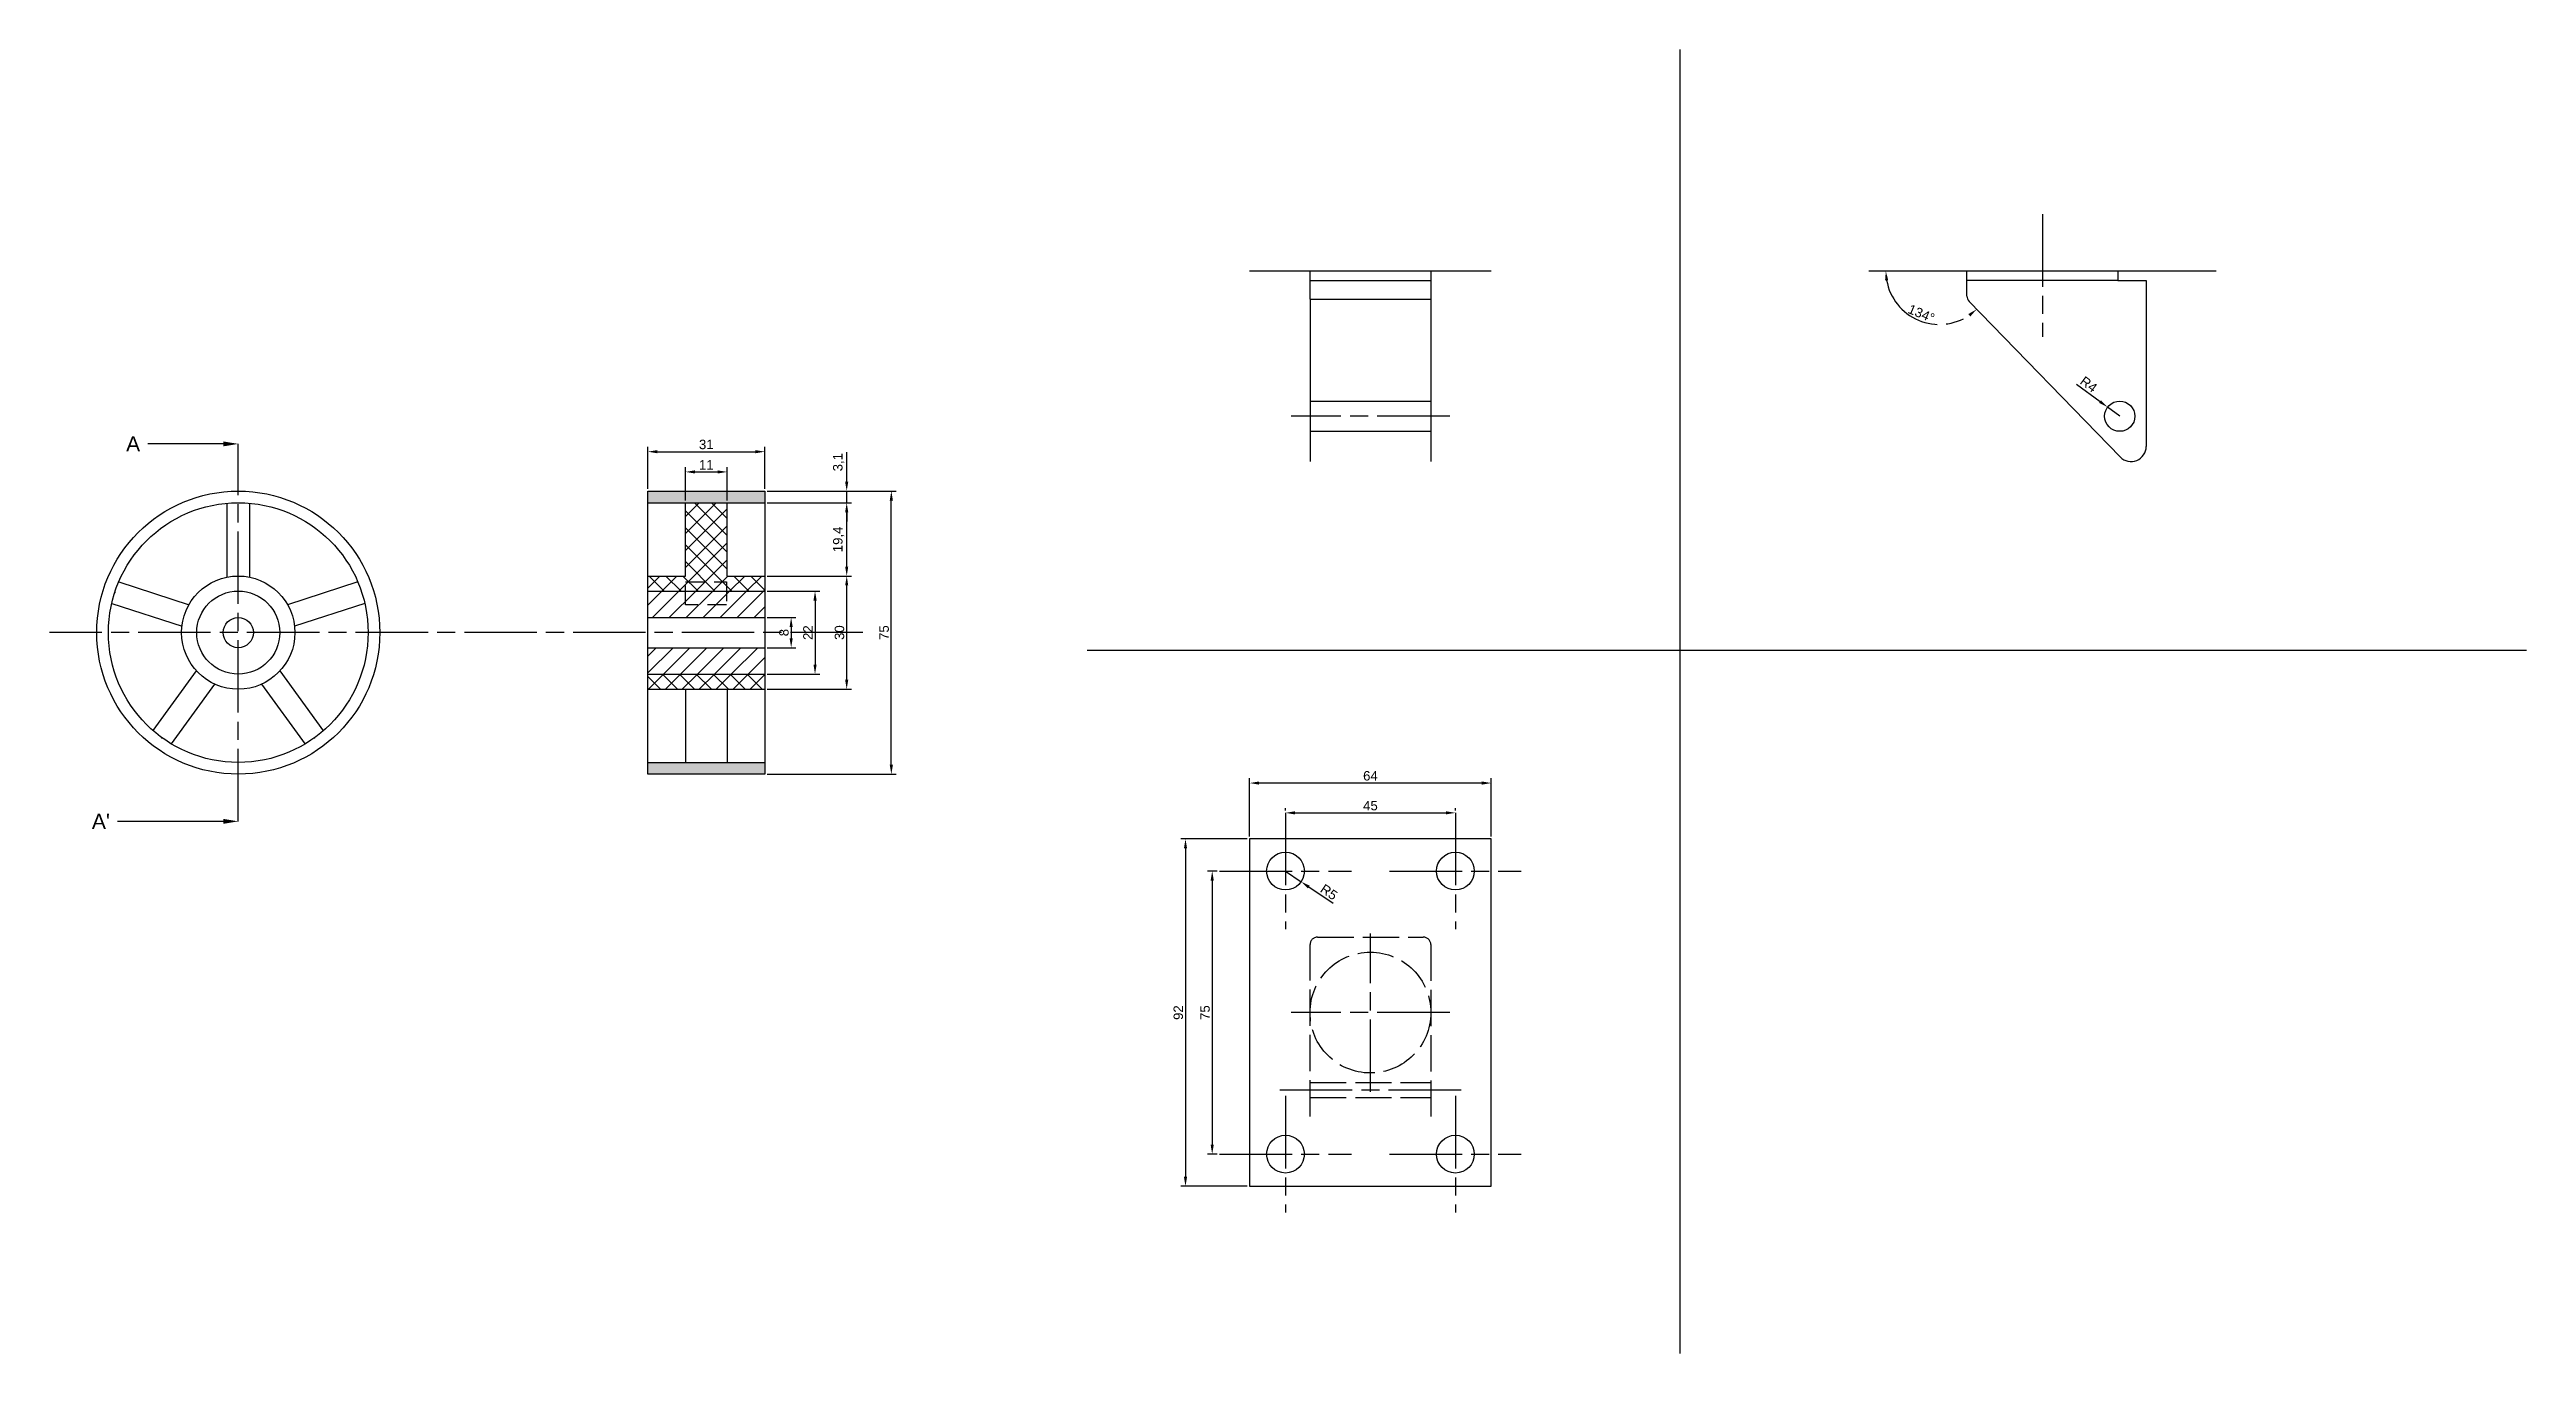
# Model space of a CAD drawing. Header units: millimetres. Extents: x 223 to 879, y 4 to 350.
import ezdxf
from ezdxf import colors
from ezdxf.entities.mleader import LeaderData, LeaderLine
from ezdxf.math import Vec2, Vec3

# ---------------------------------------------------------------- set-up
doc = ezdxf.new("R2010")
doc.units = ezdxf.units.MM
doc.header["$LTSCALE"] = 0.8
for name, pattern in [('ACAD_ISO02W100', [15, 12, -3]), ('ACAD_ISO08W100', [36, 24, -3, 6, -3]), ('TRAZOS2', [9.525, 6.35, -3.175])]:
    doc.linetypes.add(name, pattern=pattern)
doc.layers.add('eje', color=7, linetype='ACAD_ISO08W100')
doc.layers.add('punteada', color=7, linetype='ACAD_ISO02W100')
doc.styles.get("Standard").update_dxf_attribs({"font": 'arial.ttf'})
doc.dimstyles.new('ISO-25', dxfattribs={"dimtxt": 2.5, "dimasz": 2.5, "dimexe": 1.25, "dimexo": 0.625, "dimtad": 1, "dimtxsty": 'Standard', "dimcen": 2.5, "dimadec": 0, "dimazin": 0, "dimtfac": 1, "dimtmove": 0, "dimatfit": 3, "dimfxl": 1, "dimarcsym": 0})

# ---------------------------------------------------------------- blocks, each defined once
blk = doc.blocks.new('*D2')
at = {"color": 0, "lineweight": -2, "transparency": 16777216}
for p, q in [((381.57, 233.4), (381.57, 244.45)), ((384.07, 243.2), (410.07, 243.2)), ((412.57, 233.4), (412.57, 244.45))]:
    blk.add_line(p, q, dxfattribs=at)
at = {"color": 0, "transparency": 16777216}
for points in [[(384.07, 243.62), (384.07, 242.79), (381.57, 243.2)], [(410.07, 243.62), (410.07, 242.79), (412.57, 243.2)]]:
    blk.add_solid(points, dxfattribs=at)
at = {"layer": 'Defpoints', "color": 0, "transparency": 16777216}
for p in [(412.57, 243.2), (381.57, 232.77), (412.57, 232.77)]:
    blk.add_point(p, dxfattribs=at)
at = {"color": 0, "transparency": 16777216, "insert": (397.07, 245.11), "char_height": 2.5, "attachment_point": 5}
blk.add_mtext('31', dxfattribs=at)
blk = doc.blocks.new('*D3')
at = {"color": 0, "lineweight": -2, "transparency": 16777216}
for p, q in [((391.57, 230.3), (391.57, 239.1)), ((394.07, 237.85), (400.07, 237.85)), ((402.57, 230.3), (402.57, 239.1))]:
    blk.add_line(p, q, dxfattribs=at)
at = {"color": 0, "transparency": 16777216}
for points in [[(394.07, 238.26), (394.07, 237.43), (391.57, 237.85)], [(400.07, 238.26), (400.07, 237.43), (402.57, 237.85)]]:
    blk.add_solid(points, dxfattribs=at)
at = {"layer": 'Defpoints', "color": 0, "transparency": 16777216}
for p in [(402.57, 237.85), (391.57, 229.67), (402.57, 229.67)]:
    blk.add_point(p, dxfattribs=at)
at = {"color": 0, "transparency": 16777216, "insert": (397.07, 239.73), "char_height": 2.5, "attachment_point": 5}
blk.add_mtext('11', dxfattribs=at)
blk = doc.blocks.new('*D4')
at = {"color": 0, "lineweight": -2, "transparency": 16777216}
for p, q in [((413.19, 199.27), (420.8, 199.27)), ((413.19, 191.27), (420.8, 191.27)), ((419.55, 196.77), (419.55, 193.77))]:
    blk.add_line(p, q, dxfattribs=at)
at = {"color": 0, "transparency": 16777216}
for points in [[(419.14, 196.77), (419.97, 196.77), (419.55, 199.27)], [(419.14, 193.77), (419.97, 193.77), (419.55, 191.27)]]:
    blk.add_solid(points, dxfattribs=at)
at = {"layer": 'Defpoints', "color": 0, "transparency": 16777216}
for p in [(412.57, 199.27), (412.57, 191.27), (419.55, 191.27)]:
    blk.add_point(p, dxfattribs=at)
at = {"color": 0, "transparency": 16777216, "insert": (417.65, 195.27), "char_height": 2.5, "attachment_point": 5, "rotation": 90}
blk.add_mtext('8', dxfattribs=at)
blk = doc.blocks.new('*D5')
at = {"color": 0, "lineweight": -2, "transparency": 16777216}
for p, q in [((413.19, 206.27), (427.13, 206.27)), ((425.88, 203.77), (425.88, 186.77)), ((413.19, 184.27), (427.13, 184.27))]:
    blk.add_line(p, q, dxfattribs=at)
at = {"color": 0, "transparency": 16777216}
for points in [[(425.47, 203.77), (426.3, 203.77), (425.88, 206.27)], [(425.47, 186.77), (426.3, 186.77), (425.88, 184.27)]]:
    blk.add_solid(points, dxfattribs=at)
at = {"layer": 'Defpoints', "color": 0, "transparency": 16777216}
for p in [(412.57, 206.27), (412.57, 184.27), (425.88, 184.27)]:
    blk.add_point(p, dxfattribs=at)
at = {"color": 0, "transparency": 16777216, "insert": (424, 195.27), "char_height": 2.5, "attachment_point": 5, "rotation": 90}
blk.add_mtext('22', dxfattribs=at)
blk = doc.blocks.new('*D6')
at = {"color": 0, "lineweight": -2, "transparency": 16777216}
for p, q in [((413.19, 210.27), (435.52, 210.27)), ((434.27, 182.77), (434.27, 207.77)), ((413.19, 180.27), (435.52, 180.27))]:
    blk.add_line(p, q, dxfattribs=at)
at = {"color": 0, "transparency": 16777216}
for points in [[(433.85, 207.77), (434.68, 207.77), (434.27, 210.27)], [(433.85, 182.77), (434.68, 182.77), (434.27, 180.27)]]:
    blk.add_solid(points, dxfattribs=at)
at = {"layer": 'Defpoints', "color": 0, "transparency": 16777216}
for p in [(412.57, 210.27), (434.27, 210.27), (412.57, 180.27)]:
    blk.add_point(p, dxfattribs=at)
at = {"color": 0, "transparency": 16777216, "insert": (432.36, 195.27), "char_height": 2.5, "attachment_point": 5, "rotation": 90}
blk.add_mtext('30', dxfattribs=at)
blk = doc.blocks.new('*D7')
at = {"color": 0, "lineweight": -2, "transparency": 16777216}
for p, q in [((413.19, 229.67), (435.52, 229.67)), ((434.27, 212.77), (434.27, 227.17)), ((413.19, 210.27), (435.52, 210.27))]:
    blk.add_line(p, q, dxfattribs=at)
at = {"color": 0, "transparency": 16777216}
for points in [[(433.85, 227.17), (434.68, 227.17), (434.27, 229.67)], [(433.85, 212.77), (434.68, 212.77), (434.27, 210.27)]]:
    blk.add_solid(points, dxfattribs=at)
at = {"layer": 'Defpoints', "color": 0, "transparency": 16777216}
for p in [(412.57, 229.67), (434.27, 229.67), (412.57, 210.27)]:
    blk.add_point(p, dxfattribs=at)
at = {"color": 0, "transparency": 16777216, "insert": (432.14, 219.97), "char_height": 2.5, "attachment_point": 5, "rotation": 90}
blk.add_mtext('19,4', dxfattribs=at)
blk = doc.blocks.new('*D8')
at = {"color": 0, "lineweight": -2, "transparency": 16777216}
for p, q in [((434.27, 235.27), (434.27, 243.09)), ((413.19, 232.77), (435.52, 232.77)), ((413.19, 229.67), (435.52, 229.67)), ((434.27, 229.67), (434.27, 232.77)), ((434.27, 227.17), (434.27, 224.67))]:
    blk.add_line(p, q, dxfattribs=at)
at = {"color": 0, "transparency": 16777216}
for points in [[(433.85, 235.27), (434.68, 235.27), (434.27, 232.77)], [(433.85, 227.17), (434.68, 227.17), (434.27, 229.67)]]:
    blk.add_solid(points, dxfattribs=at)
at = {"layer": 'Defpoints', "color": 0, "transparency": 16777216}
for p in [(412.57, 232.77), (412.57, 229.67), (434.27, 229.67)]:
    blk.add_point(p, dxfattribs=at)
at = {"color": 0, "transparency": 16777216, "insert": (432.14, 240.43), "char_height": 2.5, "attachment_point": 5, "rotation": 90}
blk.add_mtext('3,1', dxfattribs=at)
blk = doc.blocks.new('*D9')
at = {"color": 0, "lineweight": -2, "transparency": 16777216}
for p, q in [((413.19, 232.77), (447.34, 232.77)), ((446.09, 160.27), (446.09, 230.27)), ((413.19, 157.77), (447.34, 157.77))]:
    blk.add_line(p, q, dxfattribs=at)
at = {"color": 0, "transparency": 16777216}
for points in [[(445.67, 230.27), (446.51, 230.27), (446.09, 232.77)], [(445.67, 160.27), (446.51, 160.27), (446.09, 157.77)]]:
    blk.add_solid(points, dxfattribs=at)
at = {"layer": 'Defpoints', "color": 0, "transparency": 16777216}
for p in [(412.57, 232.77), (446.09, 232.77), (412.57, 157.77)]:
    blk.add_point(p, dxfattribs=at)
at = {"color": 0, "transparency": 16777216, "insert": (444.19, 195.27), "char_height": 2.5, "attachment_point": 5, "rotation": 90}
blk.add_mtext('75', dxfattribs=at)
blk = doc.blocks.new('*D10')
at = {"layer": 'Defpoints', "color": 0, "lineweight": -2, "transparency": 16777216}
for p, q in [((532.44, 132.1), (529.84, 132.1)), ((531.09, 129.6), (531.09, 59.6)), ((532.44, 57.1), (529.84, 57.1))]:
    blk.add_line(p, q, dxfattribs=at)
at = {"layer": 'Defpoints', "color": 0, "transparency": 16777216}
for p in [(533.07, 132.1), (531.09, 57.1), (533.07, 57.1)]:
    blk.add_point(p, dxfattribs=at)
for points in [[(530.68, 129.6), (531.51, 129.6), (531.09, 132.1)], [(530.68, 59.6), (531.51, 59.6), (531.09, 57.1)]]:
    blk.add_solid(points, dxfattribs=at)
at = {"layer": 'Defpoints', "color": 0, "transparency": 16777216, "insert": (529.2, 94.6), "char_height": 2.5, "attachment_point": 5, "rotation": 90}
blk.add_mtext('75', dxfattribs=at)
blk = doc.blocks.new('*D11')
at = {"layer": 'Defpoints', "color": 0, "lineweight": -2, "transparency": 16777216}
for p, q in [((540.38, 140.6), (522.77, 140.6)), ((524.02, 138.1), (524.02, 51.1)), ((540.38, 48.6), (522.77, 48.6))]:
    blk.add_line(p, q, dxfattribs=at)
at = {"layer": 'Defpoints', "color": 0, "transparency": 16777216}
for p in [(541.01, 140.6), (524.02, 48.6), (541.01, 48.6)]:
    blk.add_point(p, dxfattribs=at)
for points in [[(523.6, 138.1), (524.43, 138.1), (524.02, 140.6)], [(523.6, 51.1), (524.43, 51.1), (524.02, 48.6)]]:
    blk.add_solid(points, dxfattribs=at)
at = {"layer": 'Defpoints', "color": 0, "transparency": 16777216, "insert": (522.12, 94.6), "char_height": 2.5, "attachment_point": 5, "rotation": 90}
blk.add_mtext('92', dxfattribs=at)
blk = doc.blocks.new('*D13')
at = {"layer": 'Defpoints', "color": 0, "lineweight": -2, "transparency": 16777216}
for p, q in [((550.51, 148.15), (550.51, 148.77)), ((553.01, 147.52), (593.01, 147.52)), ((595.51, 148.15), (595.51, 148.77))]:
    blk.add_line(p, q, dxfattribs=at)
at = {"layer": 'Defpoints', "color": 0, "transparency": 16777216}
for p in [(550.51, 147.52), (595.51, 147.52), (595.51, 147.52)]:
    blk.add_point(p, dxfattribs=at)
for points in [[(553.01, 147.94), (553.01, 147.11), (550.51, 147.52)], [(593.01, 147.94), (593.01, 147.11), (595.51, 147.52)]]:
    blk.add_solid(points, dxfattribs=at)
at = {"layer": 'Defpoints', "color": 0, "transparency": 16777216, "insert": (573.01, 149.42), "char_height": 2.5, "attachment_point": 5}
blk.add_mtext('45', dxfattribs=at)
blk = doc.blocks.new('*D14')
at = {"layer": 'Defpoints', "color": 0, "lineweight": -2, "transparency": 16777216}
for p, q in [((541.01, 141.23), (541.01, 156.67)), ((602.51, 155.42), (543.51, 155.42)), ((605.01, 141.23), (605.01, 156.67))]:
    blk.add_line(p, q, dxfattribs=at)
at = {"layer": 'Defpoints', "color": 0, "transparency": 16777216}
for p in [(541.01, 155.42), (541.01, 140.6), (605.01, 140.6)]:
    blk.add_point(p, dxfattribs=at)
for points in [[(543.51, 155.83), (543.51, 155), (541.01, 155.42)], [(602.51, 155.83), (602.51, 155), (605.01, 155.42)]]:
    blk.add_solid(points, dxfattribs=at)
at = {"layer": 'Defpoints', "color": 0, "transparency": 16777216, "insert": (573.01, 157.32), "char_height": 2.5, "attachment_point": 5}
blk.add_mtext('64', dxfattribs=at)
blk = doc.blocks.new('*D15')
at = {"layer": 'Defpoints', "color": 0, "lineweight": -2, "transparency": 16777216}
for p, q in [((550.51, 132.1), (554.63, 129.28)), ((563.14, 123.47), (556.7, 127.87))]:
    blk.add_line(p, q, dxfattribs=at)
at = {"layer": 'Defpoints', "color": 0, "transparency": 16777216}
for p in [(550.51, 132.1), (554.63, 129.28)]:
    blk.add_point(p, dxfattribs=at)
blk.add_solid([(556.93, 128.22), (556.46, 127.53), (554.63, 129.28)], dxfattribs=at)
at = {"layer": 'Defpoints', "color": 0, "transparency": 16777216, "insert": (562.02, 126.53), "char_height": 2.5, "attachment_point": 5, "rotation": 325.66615}
blk.add_mtext('R5', dxfattribs=at)
blk = doc.blocks.new('*D16')
at = {"layer": 'Defpoints', "color": 0, "lineweight": -2, "transparency": 16777216}
for p, q in [((760.05, 261.11), (766.29, 256.48)), ((771.51, 252.6), (768.29, 254.99))]:
    blk.add_line(p, q, dxfattribs=at)
at = {"layer": 'Defpoints', "color": 0, "transparency": 16777216}
for p in [(768.29, 254.99), (771.51, 252.6)]:
    blk.add_point(p, dxfattribs=at)
blk.add_solid([(766.54, 256.81), (766.04, 256.14), (768.29, 254.99)], dxfattribs=at)
at = {"layer": 'Defpoints', "color": 0, "transparency": 16777216, "insert": (763.28, 261.05), "char_height": 2.5, "attachment_point": 5, "rotation": 323.39126}
blk.add_mtext('R4', dxfattribs=at)
blk = doc.blocks.new('*D18')
at = {"layer": 'Defpoints', "color": 0, "transparency": 16777216}
for p in [(705.01, 291.1), (797.01, 291.1), (731.57, 283.02), (713.64, 281.12), (771.64, 241.81)]:
    blk.add_point(p, dxfattribs=at)
at = {"layer": 'eje', "color": 0, "lineweight": -2, "transparency": 16777216}
blk.add_arc((723.71, 291.1), 14.18, 190.11404, 304.0822, dxfattribs=at)
at = {"layer": 'eje', "color": 0, "transparency": 16777216}
for points in [[(709.34, 288.58), (710.17, 288.65), (709.53, 291.1)], [(731.4, 279.68), (731.92, 279.03), (733.6, 280.94)]]:
    blk.add_solid(points, dxfattribs=at)
at = {"layer": 'eje', "color": 0, "transparency": 16777216, "insert": (718.94, 279.79), "char_height": 2.5, "attachment_point": 5, "rotation": 337.09812}
blk.add_mtext('134°', dxfattribs=at)

msp = doc.modelspace()

# ---------------------------------------------------------------- hatches: boundary and pattern name
h = msp.add_hatch(color=256)
h.dxf.hatch_style = 1
h.paths.add_polyline_path([(412.566, 229.671), (412.566, 232.771), (381.566, 232.771), (381.566, 229.671)])
h.paths.add_polyline_path([(381.566, 160.871), (381.566, 157.771), (412.566, 157.771), (412.566, 160.871)])
h = msp.add_hatch()
h.set_pattern_fill('ANSI37', color=256)
h.set_pattern_definition([(45, (203.746, 110.0357), (-2.245064, 2.245064), []), (135, (203.746, 110.0357), (-2.245064, -2.245064), [])])
h.paths.add_polyline_path([(402.566, 229.671), (391.566, 229.671), (391.566, 210.271), (381.566, 210.271), (381.566, 206.271), (391.566, 206.271), (391.566, 208.714), (402.457, 208.714), (402.457, 206.271), (412.566, 206.271), (412.566, 210.271), (402.566, 210.271)])
h.paths.add_polyline_path([(412.566, 184.271), (381.566, 184.271), (381.566, 180.271), (412.566, 180.271)])
h.paths.add_polyline_path([(402.457, 208.714), (391.566, 208.714), (391.566, 206.271), (402.457, 206.271)], flags=17)
h = msp.add_hatch()
h.set_pattern_fill('ANSI31', color=256)
h.set_pattern_definition([(45, (203.746, 110.0357), (-2.245064, 2.245064), [])])
h.paths.add_polyline_path([(412.566, 191.271), (381.566, 191.271), (381.566, 184.271), (412.566, 184.271)])
h.paths.add_polyline_path([(391.566, 206.271), (381.566, 206.271), (381.566, 199.271), (412.566, 199.271), (412.566, 206.271), (402.457, 206.271), (402.457, 202.666), (391.566, 202.666)])
h.paths.add_polyline_path([(402.457, 206.271), (391.566, 206.271), (391.566, 202.666), (402.457, 202.666)], flags=17)

# ---------------------------------------------------------------- linework, layer by layer
for p, q in [((541.006, 291.103), (605.006, 291.103)), ((557.006, 288.603), (557.006, 291.103)), ((557.006, 291.103), (589.006, 291.103)), ((589.006, 291.103), (589.006, 288.603)), ((705.006, 291.103), (797.006, 291.103)), ((731.006, 288.603), (731.006, 291.103)), ((771.006, 291.103), (771.006, 288.603)), ((557.006, 283.603), (557.006, 288.603)), ((557.006, 288.603), (589.006, 288.603)), ((557.006, 283.603), (589.006, 283.603)), ((557.006, 283.603), (557.006, 240.603)), ((589.006, 288.603), (589.006, 283.603)), ((589.006, 283.603), (589.006, 240.603)), ((771.006, 288.603), (731.006, 288.603)), ((731.006, 284.415), (731.006, 288.603)), ((731.572, 283.021), (771.638, 241.815)), ((771.006, 288.603), (778.506, 288.603)), ((778.506, 288.603), (778.506, 244.603)), ((557.006, 256.603), (589.006, 256.603)), ((557.006, 248.603), (589.006, 248.603)), ((381.566, 232.771), (412.566, 232.771)), ((381.566, 157.771), (381.566, 232.771)), ((381.566, 229.671), (412.566, 229.671)), ((391.566, 210.271), (391.566, 229.671)), ((402.566, 210.271), (402.566, 229.671)), ((412.566, 232.771), (412.566, 157.771)), ((270.096, 229.54), (270.096, 209.968)), ((276.096, 229.54), (276.096, 209.968)), ((381.566, 210.271), (391.566, 210.271)), ((402.566, 210.271), (412.566, 210.271)), ((240.38, 205.901), (240.38, 205.901)), ((240.38, 205.901), (240.38, 205.901)), ((241.432, 208.714), (260.046, 202.666)), ((304.761, 208.714), (286.147, 202.666)), ((381.566, 206.271), (412.566, 206.271)), ((239.578, 203.007), (258.192, 196.959)), ((306.615, 203.007), (288.001, 196.959)), ((381.566, 199.271), (412.566, 199.271)), ((381.566, 191.271), (412.566, 191.271)), ((250.527, 169.31), (262.031, 185.144)), ((295.743, 169.204), (284.162, 185.144)), ((381.566, 184.271), (412.566, 184.271)), ((255.381, 165.783), (266.885, 181.618)), ((290.889, 165.677), (279.308, 181.618)), ((381.566, 180.271), (412.566, 180.271)), ((391.566, 180.271), (391.566, 160.871)), ((402.566, 180.271), (402.566, 160.871)), ((381.566, 160.871), (412.566, 160.871)), ((412.566, 157.771), (381.566, 157.771)), ((605.006, 140.603), (541.006, 140.603)), ((541.006, 140.603), (541.006, 48.603)), ((605.006, 48.603), (605.006, 140.603)), ((541.006, 48.603), (605.006, 48.603))]:
    msp.add_line(p, q)
for centre, radius in [((771.506, 252.603), 4), ((273.096, 195.271), 37.5), ((273.096, 195.271), 34.4), ((273.096, 195.271), 15), ((273.096, 195.271), 11), ((273.096, 195.271), 4), ((550.506, 132.103), 5), ((595.506, 132.103), 5), ((550.506, 57.103), 5), ((595.506, 57.103), 5)]:
    msp.add_circle(centre, radius)
for centre, radius, start, end in [((733.006, 284.415), 2, 180, 224.196237), ((774.506, 244.603), 4, 224.196237, 0)]:
    msp.add_arc(centre, radius, start, end)
for p in [(240.38, 205.901), (252.877, 167.441), (293.316, 167.441)]:
    msp.add_point(p)
at = {"layer": 'Defpoints'}
for p, q in [((655.006, 349.751), (655.006, 4.296)), ((497.943, 190.603), (879.241, 190.603))]:
    msp.add_line(p, q, dxfattribs=at)
at = {"layer": 'eje'}
for p, q in [((751.006, 306.103), (751.006, 273.603)), ((594.006, 252.603), (552.006, 252.603)), ((273.096, 145.271), (273.096, 245.271)), ((438.579, 195.271), (223.096, 195.271)), ((550.506, 147.523), (550.506, 116.683)), ((595.506, 147.523), (595.506, 116.683)), ((533.066, 132.103), (567.946, 132.103)), ((578.066, 132.103), (612.946, 132.103)), ((573.006, 73.603), (573.006, 115.603)), ((594.006, 94.603), (552.006, 94.603)), ((549.006, 74.103), (597.006, 74.103)), ((550.506, 72.523), (550.506, 41.683)), ((595.506, 72.523), (595.506, 41.683)), ((533.066, 57.103), (567.946, 57.103)), ((578.066, 57.103), (612.946, 57.103))]:
    msp.add_line(p, q, dxfattribs=at)
at = {"layer": 'punteada', "linetype": 'TRAZOS2'}
for p, q in [((391.566, 202.666), (391.566, 208.714)), ((391.566, 208.714), (402.457, 208.714)), ((402.457, 208.714), (402.457, 202.666)), ((402.457, 202.666), (391.566, 202.666))]:
    msp.add_line(p, q, dxfattribs=at)
at = {"layer": 'punteada'}
for p, q in [((557.006, 67.103), (557.006, 112.603)), ((559.006, 114.603), (587.006, 114.603)), ((589.006, 112.603), (589.006, 67.103)), ((557.006, 76.103), (589.006, 76.103)), ((557.006, 72.103), (589.006, 72.103))]:
    msp.add_line(p, q, dxfattribs=at)
msp.add_circle((573.006, 94.603), 16, dxfattribs=at)
for centre, start, end in [((559.006, 112.603), 90, 180), ((587.006, 112.603), 0, 90)]:
    msp.add_arc(centre, 2, start, end, dxfattribs=at)

# ---------------------------------------------------------------- dimensions: what is measured, and where the dimension line sits
for base, p1, p2, picture, middle in [((412.566, 243.204), (381.566, 232.771), (412.566, 232.771), '*D2', (397.066, 245.106)), ((402.566, 237.846), (391.566, 229.671), (402.566, 229.671), '*D3', (397.066, 239.726))]:
    dim = msp.add_linear_dim(base=base, p1=p1, p2=p2, dimstyle='ISO-25')
    dim.commit()
    dim.dimension.update_dxf_attribs({"geometry": picture, "text_midpoint": middle})
for base, p1, p2, picture, middle in [((434.267, 229.671), (412.566, 232.771), (412.566, 229.671), '*D8', (434.267, 240.43)), ((425.882, 184.271), (412.566, 206.271), (412.566, 184.271), '*D5', (425.882, 195.271))]:
    dim = msp.add_linear_dim(base=base, p1=p1, p2=p2, angle=90, dimstyle='ISO-25')
    dim.commit()
    dim.dimension.update_dxf_attribs({"geometry": picture, "text_midpoint": middle, "dimtype": 160})
for base, p1, p2, picture, middle in [((446.089, 232.771), (412.566, 157.771), (412.566, 232.771), '*D9', (444.193, 195.271)), ((434.267, 229.671), (412.566, 210.271), (412.566, 229.671), '*D7', (432.139, 219.971)), ((434.267, 210.271), (412.566, 180.271), (412.566, 210.271), '*D6', (432.364, 195.271)), ((419.554, 191.271), (412.566, 199.271), (412.566, 191.271), '*D4', (417.653, 195.271))]:
    dim = msp.add_linear_dim(base=base, p1=p1, p2=p2, angle=90, dimstyle='ISO-25')
    dim.commit()
    dim.dimension.update_dxf_attribs({"geometry": picture, "text_midpoint": middle})
at = {"layer": 'Defpoints'}
for center, mpoint, picture, middle in [((771.506, 252.603), (768.295, 254.988), '*D16', (763.284, 261.047)), ((550.506, 132.103), (554.635, 129.283), '*D15', (560.952, 124.968))]:
    dim = msp.add_radius_dim(center=center, mpoint=mpoint, dimstyle='ISO-25', dxfattribs=at)
    dim.commit()
    dim.dimension.update_dxf_attribs({"geometry": picture, "text_midpoint": middle})
for base, p1, p2, picture, middle in [((541.006, 155.416), (605.006, 140.603), (541.006, 140.603), '*D14', (573.006, 157.318)), ((595.506, 147.523), (550.506, 147.523), (595.506, 147.523), '*D13', (573.006, 149.419))]:
    dim = msp.add_linear_dim(base=base, p1=p1, p2=p2, dimstyle='ISO-25', dxfattribs=at)
    dim.commit()
    dim.dimension.update_dxf_attribs({"geometry": picture, "text_midpoint": middle})
dim = msp.add_linear_dim(base=(524.017, 48.603), p1=(541.006, 140.603), p2=(541.006, 48.603), angle=90, dimstyle='ISO-25', dxfattribs=at)
dim.commit()
dim.dimension.update_dxf_attribs({"geometry": '*D11', "text_midpoint": (524.017, 94.603), "dimtype": 160})
dim = msp.add_linear_dim(base=(531.094, 57.103), p1=(533.066, 132.103), p2=(533.066, 57.103), angle=90, dimstyle='ISO-25', dxfattribs=at)
dim.commit()
dim.dimension.update_dxf_attribs({"geometry": '*D10', "text_midpoint": (529.198, 94.603)})
at = {"layer": 'eje'}
dim = msp.add_angular_dim_2l(base=(713.639, 281.123), line1=((705.006, 291.103), (797.006, 291.103)), line2=((731.572, 283.021), (771.638, 241.815)), dimstyle='ISO-25', dxfattribs=at)
dim.commit()
dim.dimension.update_dxf_attribs({"geometry": '*D18', "text_midpoint": (718.935, 279.792)})

# ---------------------------------------------------------------- leaders
ml = msp.add_multileader_mtext('Standard')
ml.set_content("A'", color=256)
ml.set_leader_properties()
ml.build(insert=Vec2(0, 0))
ctx = ml.context
ctx.base_point, ctx.plane_origin = Vec3(232.571, 145.271), Vec3(273.096, 145.271)
ctx.text_align_type = 2
notes = []
notes.append((ctx, [(0, (1, 1, 0), (249.103, 145.271), (-1, 0), 8, [(0, [(273.096, 145.271)], 0, [])])]))
ctx.mtext.insert, ctx.mtext.alignment, ctx.mtext.flow_direction = Vec3(239.103, 147.271), 3, 5
at = {"layer": 'punteada'}
ml = msp.add_multileader_mtext('Standard', dxfattribs=at)
ml.set_content('A', color=256)
ml.set_leader_properties()
ml.build(insert=Vec2(0, 0))
ctx = ml.context
ctx.base_point, ctx.plane_origin = Vec3(241.368, 245.271), Vec3(273.096, 245.271)
ctx.text_align_type = 2
notes.append((ctx, [(0, (1, 1, 0), (257.103, 245.271), (-1, 0), 8, [(0, [(273.096, 245.271)], 0, [])])]))
ctx.mtext.insert, ctx.mtext.alignment, ctx.mtext.flow_direction = Vec3(247.103, 247.271), 3, 5
for ctx, leaders in notes:
    for number, flags, end, landing, length, lines in leaders:
        leader = LeaderData()
        leader.index, (leader.has_last_leader_line, leader.has_dogleg_vector, leader.attachment_direction) = number, flags
        leader.last_leader_point, leader.dogleg_vector, leader.dogleg_length = Vec3(end), Vec3(landing), length
        for number, points, colour, breaks in lines:
            line = LeaderLine()
            line.index, line.vertices, line.color, line.breaks = number, Vec3.list(points), colors.encode_raw_color(colour), breaks
            leader.lines.append(line)
        ctx.leaders.append(leader)

doc.saveas('drawing.dxf')
